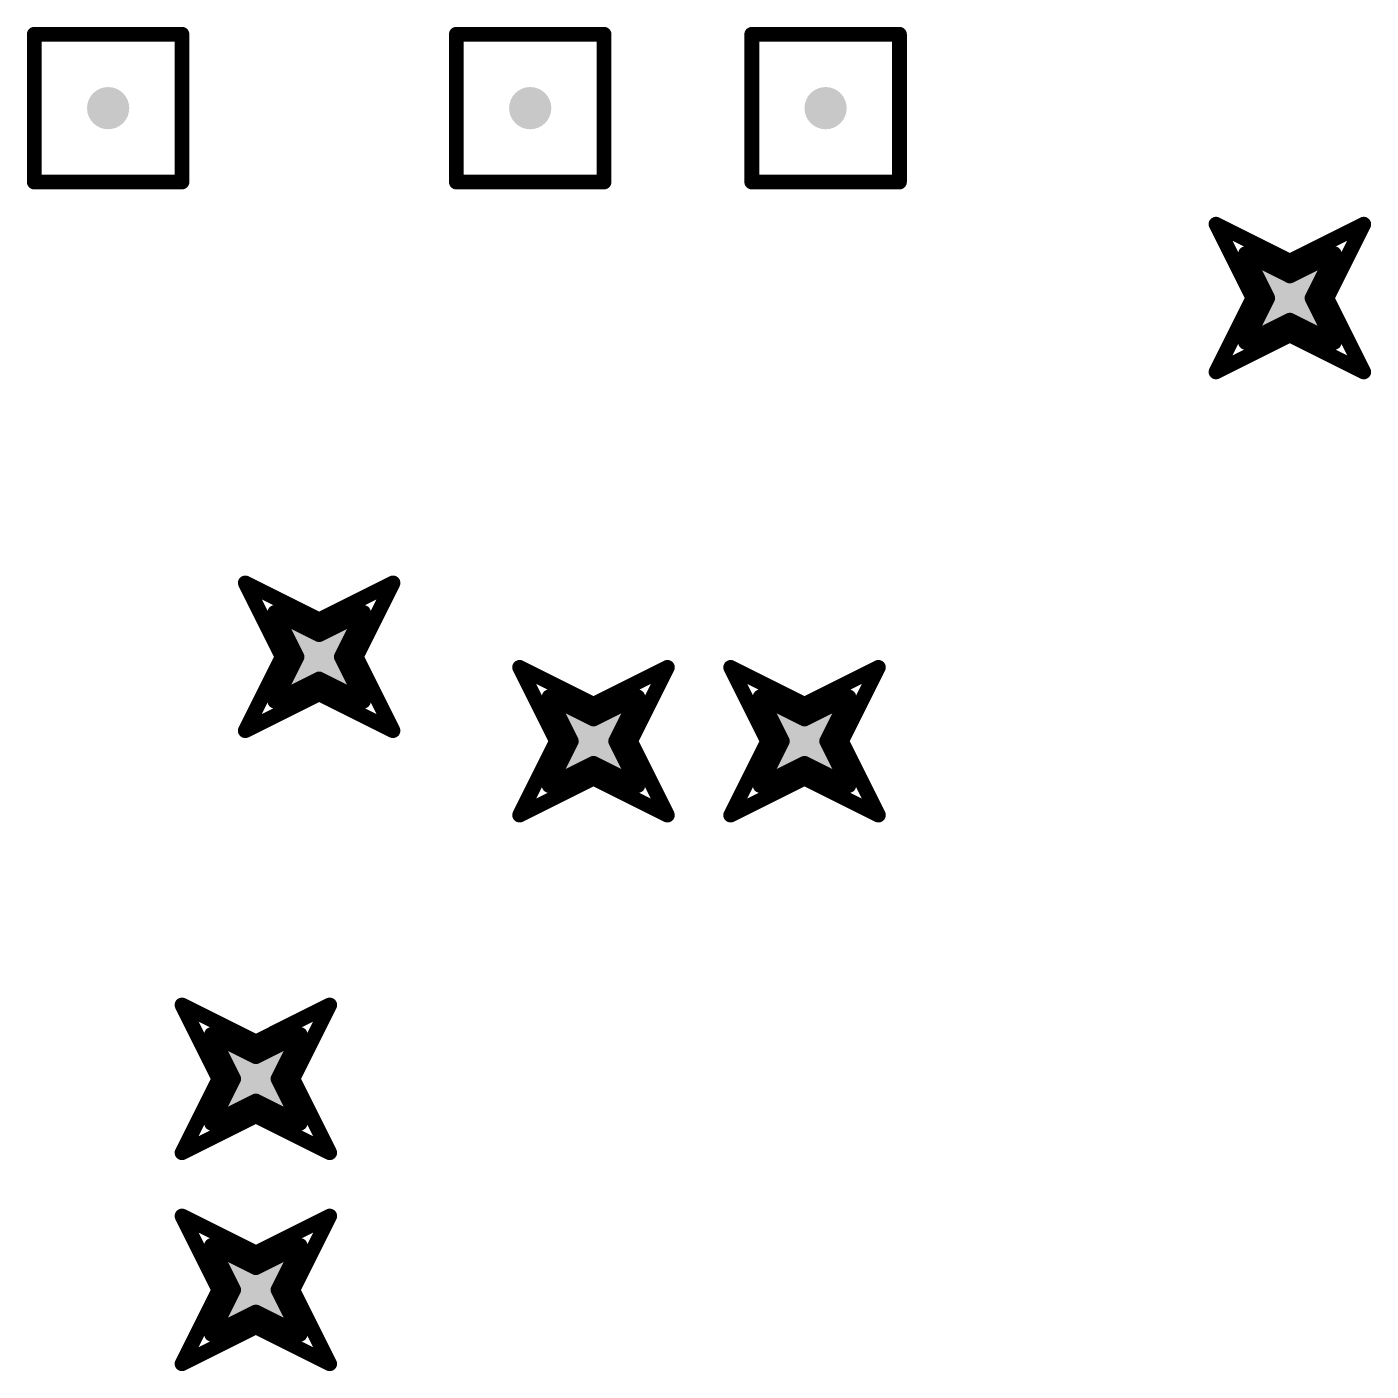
# Model space of a CAD drawing. Header units: inches. Extents: x 0 to 17, y 0 to 4.
# Drawn here: x 1.5951 to 1.8459, y 0.7329 to 0.9837 of the extents above; entities that cross this region are included whole.
import ezdxf

# ---------------------------------------------------------------- set-up
doc = ezdxf.new("R2010")
doc.units = ezdxf.units.IN
doc.header["$MEASUREMENT"] = 0
doc.layers.add('Drill Drawing', color=1, linetype='Continuous')
doc.layers.add('Via Holes', color=16, linetype='Continuous')

msp = doc.modelspace()

# ---------------------------------------------------------------- hatches: boundary and pattern name
at = {"layer": 'Via Holes'}
h = msp.add_hatch(color=7, dxfattribs=at)
edge = h.paths.add_edge_path()
edge.add_arc((1.61024, 0.9685), 0.00394, 0, 360)
h = msp.add_hatch(color=7, dxfattribs=at)
edge = h.paths.add_edge_path()
edge.add_arc((1.68898, 0.9685), 0.00394, 0, 360)
h = msp.add_hatch(color=7, dxfattribs=at)
edge = h.paths.add_edge_path()
edge.add_arc((1.74409, 0.9685), 0.00394, 0, 360)
h = msp.add_hatch(color=7, dxfattribs=at)
edge = h.paths.add_edge_path()
edge.add_arc((1.83071, 0.93307), 0.00787, 0, 360)
h = msp.add_hatch(color=7, dxfattribs=at)
edge = h.paths.add_edge_path()
edge.add_arc((1.64961, 0.86614), 0.00787, 0, 360)
h = msp.add_hatch(color=7, dxfattribs=at)
edge = h.paths.add_edge_path()
edge.add_arc((1.70079, 0.85039), 0.00787, 0, 360)
h = msp.add_hatch(color=7, dxfattribs=at)
edge = h.paths.add_edge_path()
edge.add_arc((1.74016, 0.85039), 0.00787, 0, 360)
h = msp.add_hatch(color=7, dxfattribs=at)
edge = h.paths.add_edge_path()
edge.add_arc((1.6378, 0.7874), 0.00787, 0, 360)
h = msp.add_hatch(color=7, dxfattribs=at)
edge = h.paths.add_edge_path()
edge.add_arc((1.6378, 0.74803), 0.00787, 0, 360)

# ---------------------------------------------------------------- linework, layer by layer
at = {"layer": 'Drill Drawing'}
for points in [[(1.59646, 0.98228, 0.00276, 0.00276, 0), (1.62402, 0.98228, 0.00276, 0.00276, 0)], [(1.59646, 0.95472, 0.00276, 0.00276, 0), (1.59646, 0.98228, 0.00276, 0.00276, 0)], [(1.62402, 0.95472, 0.00276, 0.00276, 0), (1.62402, 0.98228, 0.00276, 0.00276, 0)], [(1.6752, 0.98228, 0.00276, 0.00276, 0), (1.70276, 0.98228, 0.00276, 0.00276, 0)], [(1.6752, 0.95472, 0.00276, 0.00276, 0), (1.6752, 0.98228, 0.00276, 0.00276, 0)], [(1.70276, 0.95472, 0.00276, 0.00276, 0), (1.70276, 0.98228, 0.00276, 0.00276, 0)], [(1.73032, 0.98228, 0.00276, 0.00276, 0), (1.75787, 0.98228, 0.00276, 0.00276, 0)], [(1.73032, 0.95472, 0.00276, 0.00276, 0), (1.73032, 0.98228, 0.00276, 0.00276, 0)], [(1.75787, 0.95472, 0.00276, 0.00276, 0), (1.75787, 0.98228, 0.00276, 0.00276, 0)], [(1.59646, 0.95472, 0.00276, 0.00276, 0), (1.62402, 0.95472, 0.00276, 0.00276, 0)], [(1.6752, 0.95472, 0.00276, 0.00276, 0), (1.70276, 0.95472, 0.00276, 0.00276, 0)], [(1.73032, 0.95472, 0.00276, 0.00276, 0), (1.75787, 0.95472, 0.00276, 0.00276, 0)], [(1.81693, 0.94685, 0.00276, 0.00276, 0), (1.83071, 0.93996, 0.00276, 0.00276, 0)], [(1.81693, 0.94685, 0.00276, 0.00276, 0), (1.82382, 0.93307, 0.00276, 0.00276, 0)], [(1.83071, 0.93996, 0.00276, 0.00276, 0), (1.84449, 0.94685, 0.00276, 0.00276, 0)], [(1.8376, 0.93307, 0.00276, 0.00276, 0), (1.84449, 0.94685, 0.00276, 0.00276, 0)], [(1.82244, 0.94134, 0.00276, 0.00276, 0), (1.83071, 0.9372, 0.00276, 0.00276, 0)], [(1.82244, 0.94134, 0.00276, 0.00276, 0), (1.82657, 0.93307, 0.00276, 0.00276, 0)], [(1.83071, 0.9372, 0.00276, 0.00276, 0), (1.83898, 0.94134, 0.00276, 0.00276, 0)], [(1.83484, 0.93307, 0.00276, 0.00276, 0), (1.83898, 0.94134, 0.00276, 0.00276, 0)], [(1.81693, 0.91929, 0.00276, 0.00276, 0), (1.82382, 0.93307, 0.00276, 0.00276, 0)], [(1.82244, 0.9248, 0.00276, 0.00276, 0), (1.82657, 0.93307, 0.00276, 0.00276, 0)], [(1.83484, 0.93307, 0.00276, 0.00276, 0), (1.83898, 0.9248, 0.00276, 0.00276, 0)], [(1.8376, 0.93307, 0.00276, 0.00276, 0), (1.84449, 0.91929, 0.00276, 0.00276, 0)], [(1.82244, 0.9248, 0.00276, 0.00276, 0), (1.83071, 0.92894, 0.00276, 0.00276, 0)], [(1.83071, 0.92894, 0.00276, 0.00276, 0), (1.83898, 0.9248, 0.00276, 0.00276, 0)], [(1.81693, 0.91929, 0.00276, 0.00276, 0), (1.83071, 0.92618, 0.00276, 0.00276, 0)], [(1.83071, 0.92618, 0.00276, 0.00276, 0), (1.84449, 0.91929, 0.00276, 0.00276, 0)], [(1.63583, 0.87992, 0.00276, 0.00276, 0), (1.64961, 0.87303, 0.00276, 0.00276, 0)], [(1.63583, 0.87992, 0.00276, 0.00276, 0), (1.64272, 0.86614, 0.00276, 0.00276, 0)], [(1.64961, 0.87303, 0.00276, 0.00276, 0), (1.66339, 0.87992, 0.00276, 0.00276, 0)], [(1.6565, 0.86614, 0.00276, 0.00276, 0), (1.66339, 0.87992, 0.00276, 0.00276, 0)], [(1.64134, 0.87441, 0.00276, 0.00276, 0), (1.64961, 0.87028, 0.00276, 0.00276, 0)], [(1.64134, 0.87441, 0.00276, 0.00276, 0), (1.64547, 0.86614, 0.00276, 0.00276, 0)], [(1.64961, 0.87028, 0.00276, 0.00276, 0), (1.65787, 0.87441, 0.00276, 0.00276, 0)], [(1.65374, 0.86614, 0.00276, 0.00276, 0), (1.65787, 0.87441, 0.00276, 0.00276, 0)], [(1.63583, 0.85236, 0.00276, 0.00276, 0), (1.64272, 0.86614, 0.00276, 0.00276, 0)], [(1.64134, 0.85787, 0.00276, 0.00276, 0), (1.64547, 0.86614, 0.00276, 0.00276, 0)], [(1.65374, 0.86614, 0.00276, 0.00276, 0), (1.65787, 0.85787, 0.00276, 0.00276, 0)], [(1.6565, 0.86614, 0.00276, 0.00276, 0), (1.66339, 0.85236, 0.00276, 0.00276, 0)], [(1.68701, 0.86417, 0.00276, 0.00276, 0), (1.70079, 0.85728, 0.00276, 0.00276, 0)], [(1.68701, 0.86417, 0.00276, 0.00276, 0), (1.6939, 0.85039, 0.00276, 0.00276, 0)], [(1.70079, 0.85728, 0.00276, 0.00276, 0), (1.71457, 0.86417, 0.00276, 0.00276, 0)], [(1.70768, 0.85039, 0.00276, 0.00276, 0), (1.71457, 0.86417, 0.00276, 0.00276, 0)], [(1.72638, 0.86417, 0.00276, 0.00276, 0), (1.74016, 0.85728, 0.00276, 0.00276, 0)], [(1.72638, 0.86417, 0.00276, 0.00276, 0), (1.73327, 0.85039, 0.00276, 0.00276, 0)], [(1.74016, 0.85728, 0.00276, 0.00276, 0), (1.75394, 0.86417, 0.00276, 0.00276, 0)], [(1.74705, 0.85039, 0.00276, 0.00276, 0), (1.75394, 0.86417, 0.00276, 0.00276, 0)], [(1.64134, 0.85787, 0.00276, 0.00276, 0), (1.64961, 0.86201, 0.00276, 0.00276, 0)], [(1.64961, 0.86201, 0.00276, 0.00276, 0), (1.65787, 0.85787, 0.00276, 0.00276, 0)], [(1.63583, 0.85236, 0.00276, 0.00276, 0), (1.64961, 0.85925, 0.00276, 0.00276, 0)], [(1.64961, 0.85925, 0.00276, 0.00276, 0), (1.66339, 0.85236, 0.00276, 0.00276, 0)], [(1.69252, 0.85866, 0.00276, 0.00276, 0), (1.70079, 0.85453, 0.00276, 0.00276, 0)], [(1.69252, 0.85866, 0.00276, 0.00276, 0), (1.69665, 0.85039, 0.00276, 0.00276, 0)], [(1.70079, 0.85453, 0.00276, 0.00276, 0), (1.70906, 0.85866, 0.00276, 0.00276, 0)], [(1.70492, 0.85039, 0.00276, 0.00276, 0), (1.70906, 0.85866, 0.00276, 0.00276, 0)], [(1.73189, 0.85866, 0.00276, 0.00276, 0), (1.74016, 0.85453, 0.00276, 0.00276, 0)], [(1.73189, 0.85866, 0.00276, 0.00276, 0), (1.73602, 0.85039, 0.00276, 0.00276, 0)], [(1.74016, 0.85453, 0.00276, 0.00276, 0), (1.74843, 0.85866, 0.00276, 0.00276, 0)], [(1.74429, 0.85039, 0.00276, 0.00276, 0), (1.74843, 0.85866, 0.00276, 0.00276, 0)], [(1.68701, 0.83661, 0.00276, 0.00276, 0), (1.6939, 0.85039, 0.00276, 0.00276, 0)], [(1.69252, 0.84213, 0.00276, 0.00276, 0), (1.69665, 0.85039, 0.00276, 0.00276, 0)], [(1.70492, 0.85039, 0.00276, 0.00276, 0), (1.70906, 0.84213, 0.00276, 0.00276, 0)], [(1.70768, 0.85039, 0.00276, 0.00276, 0), (1.71457, 0.83661, 0.00276, 0.00276, 0)], [(1.72638, 0.83661, 0.00276, 0.00276, 0), (1.73327, 0.85039, 0.00276, 0.00276, 0)], [(1.73189, 0.84213, 0.00276, 0.00276, 0), (1.73602, 0.85039, 0.00276, 0.00276, 0)], [(1.74429, 0.85039, 0.00276, 0.00276, 0), (1.74843, 0.84213, 0.00276, 0.00276, 0)], [(1.74705, 0.85039, 0.00276, 0.00276, 0), (1.75394, 0.83661, 0.00276, 0.00276, 0)], [(1.69252, 0.84213, 0.00276, 0.00276, 0), (1.70079, 0.84626, 0.00276, 0.00276, 0)], [(1.70079, 0.84626, 0.00276, 0.00276, 0), (1.70906, 0.84213, 0.00276, 0.00276, 0)], [(1.73189, 0.84213, 0.00276, 0.00276, 0), (1.74016, 0.84626, 0.00276, 0.00276, 0)], [(1.74016, 0.84626, 0.00276, 0.00276, 0), (1.74843, 0.84213, 0.00276, 0.00276, 0)], [(1.68701, 0.83661, 0.00276, 0.00276, 0), (1.70079, 0.8435, 0.00276, 0.00276, 0)], [(1.70079, 0.8435, 0.00276, 0.00276, 0), (1.71457, 0.83661, 0.00276, 0.00276, 0)], [(1.72638, 0.83661, 0.00276, 0.00276, 0), (1.74016, 0.8435, 0.00276, 0.00276, 0)], [(1.74016, 0.8435, 0.00276, 0.00276, 0), (1.75394, 0.83661, 0.00276, 0.00276, 0)], [(1.62402, 0.80118, 0.00276, 0.00276, 0), (1.6378, 0.79429, 0.00276, 0.00276, 0)], [(1.62402, 0.80118, 0.00276, 0.00276, 0), (1.63091, 0.7874, 0.00276, 0.00276, 0)], [(1.6378, 0.79429, 0.00276, 0.00276, 0), (1.65157, 0.80118, 0.00276, 0.00276, 0)], [(1.64468, 0.7874, 0.00276, 0.00276, 0), (1.65157, 0.80118, 0.00276, 0.00276, 0)], [(1.62953, 0.79567, 0.00276, 0.00276, 0), (1.6378, 0.79154, 0.00276, 0.00276, 0)], [(1.62953, 0.79567, 0.00276, 0.00276, 0), (1.63366, 0.7874, 0.00276, 0.00276, 0)], [(1.6378, 0.79154, 0.00276, 0.00276, 0), (1.64606, 0.79567, 0.00276, 0.00276, 0)], [(1.64193, 0.7874, 0.00276, 0.00276, 0), (1.64606, 0.79567, 0.00276, 0.00276, 0)], [(1.62402, 0.77362, 0.00276, 0.00276, 0), (1.63091, 0.7874, 0.00276, 0.00276, 0)], [(1.62953, 0.77913, 0.00276, 0.00276, 0), (1.63366, 0.7874, 0.00276, 0.00276, 0)], [(1.64193, 0.7874, 0.00276, 0.00276, 0), (1.64606, 0.77913, 0.00276, 0.00276, 0)], [(1.64468, 0.7874, 0.00276, 0.00276, 0), (1.65157, 0.77362, 0.00276, 0.00276, 0)], [(1.62953, 0.77913, 0.00276, 0.00276, 0), (1.6378, 0.78327, 0.00276, 0.00276, 0)], [(1.6378, 0.78327, 0.00276, 0.00276, 0), (1.64606, 0.77913, 0.00276, 0.00276, 0)], [(1.62402, 0.77362, 0.00276, 0.00276, 0), (1.6378, 0.78051, 0.00276, 0.00276, 0)], [(1.6378, 0.78051, 0.00276, 0.00276, 0), (1.65157, 0.77362, 0.00276, 0.00276, 0)], [(1.62402, 0.76181, 0.00276, 0.00276, 0), (1.6378, 0.75492, 0.00276, 0.00276, 0)], [(1.62402, 0.76181, 0.00276, 0.00276, 0), (1.63091, 0.74803, 0.00276, 0.00276, 0)], [(1.6378, 0.75492, 0.00276, 0.00276, 0), (1.65157, 0.76181, 0.00276, 0.00276, 0)], [(1.64468, 0.74803, 0.00276, 0.00276, 0), (1.65157, 0.76181, 0.00276, 0.00276, 0)], [(1.62953, 0.7563, 0.00276, 0.00276, 0), (1.6378, 0.75217, 0.00276, 0.00276, 0)], [(1.62953, 0.7563, 0.00276, 0.00276, 0), (1.63366, 0.74803, 0.00276, 0.00276, 0)], [(1.6378, 0.75217, 0.00276, 0.00276, 0), (1.64606, 0.7563, 0.00276, 0.00276, 0)], [(1.64193, 0.74803, 0.00276, 0.00276, 0), (1.64606, 0.7563, 0.00276, 0.00276, 0)], [(1.62402, 0.73425, 0.00276, 0.00276, 0), (1.63091, 0.74803, 0.00276, 0.00276, 0)], [(1.62953, 0.73976, 0.00276, 0.00276, 0), (1.63366, 0.74803, 0.00276, 0.00276, 0)], [(1.64193, 0.74803, 0.00276, 0.00276, 0), (1.64606, 0.73976, 0.00276, 0.00276, 0)], [(1.64468, 0.74803, 0.00276, 0.00276, 0), (1.65157, 0.73425, 0.00276, 0.00276, 0)], [(1.62953, 0.73976, 0.00276, 0.00276, 0), (1.6378, 0.7439, 0.00276, 0.00276, 0)], [(1.6378, 0.7439, 0.00276, 0.00276, 0), (1.64606, 0.73976, 0.00276, 0.00276, 0)], [(1.62402, 0.73425, 0.00276, 0.00276, 0), (1.6378, 0.74114, 0.00276, 0.00276, 0)], [(1.6378, 0.74114, 0.00276, 0.00276, 0), (1.65157, 0.73425, 0.00276, 0.00276, 0)]]:
    msp.add_lwpolyline(points, format="xyseb", dxfattribs=at)
for points in [[(1.59577, 0.98228, 0.00138, 0.00138, 1), (1.59715, 0.98228, 0.00138, 0.00138, 1)], [(1.59577, 0.98228, 0.00138, 0.00138, 1), (1.59715, 0.98228, 0.00138, 0.00138, 1)], [(1.62333, 0.98228, 0.00138, 0.00138, 1), (1.6247, 0.98228, 0.00138, 0.00138, 1)], [(1.62333, 0.98228, 0.00138, 0.00138, 1), (1.6247, 0.98228, 0.00138, 0.00138, 1)], [(1.67451, 0.98228, 0.00138, 0.00138, 1), (1.67589, 0.98228, 0.00138, 0.00138, 1)], [(1.67451, 0.98228, 0.00138, 0.00138, 1), (1.67589, 0.98228, 0.00138, 0.00138, 1)], [(1.70207, 0.98228, 0.00138, 0.00138, 1), (1.70344, 0.98228, 0.00138, 0.00138, 1)], [(1.70207, 0.98228, 0.00138, 0.00138, 1), (1.70344, 0.98228, 0.00138, 0.00138, 1)], [(1.72963, 0.98228, 0.00138, 0.00138, 1), (1.731, 0.98228, 0.00138, 0.00138, 1)], [(1.72963, 0.98228, 0.00138, 0.00138, 1), (1.731, 0.98228, 0.00138, 0.00138, 1)], [(1.75718, 0.98228, 0.00138, 0.00138, 1), (1.75856, 0.98228, 0.00138, 0.00138, 1)], [(1.75718, 0.98228, 0.00138, 0.00138, 1), (1.75856, 0.98228, 0.00138, 0.00138, 1)], [(1.59577, 0.95472, 0.00138, 0.00138, 1), (1.59715, 0.95472, 0.00138, 0.00138, 1)], [(1.59577, 0.95472, 0.00138, 0.00138, 1), (1.59715, 0.95472, 0.00138, 0.00138, 1)], [(1.62333, 0.95472, 0.00138, 0.00138, 1), (1.6247, 0.95472, 0.00138, 0.00138, 1)], [(1.62333, 0.95472, 0.00138, 0.00138, 1), (1.6247, 0.95472, 0.00138, 0.00138, 1)], [(1.67451, 0.95472, 0.00138, 0.00138, 1), (1.67589, 0.95472, 0.00138, 0.00138, 1)], [(1.67451, 0.95472, 0.00138, 0.00138, 1), (1.67589, 0.95472, 0.00138, 0.00138, 1)], [(1.70207, 0.95472, 0.00138, 0.00138, 1), (1.70344, 0.95472, 0.00138, 0.00138, 1)], [(1.70207, 0.95472, 0.00138, 0.00138, 1), (1.70344, 0.95472, 0.00138, 0.00138, 1)], [(1.72963, 0.95472, 0.00138, 0.00138, 1), (1.731, 0.95472, 0.00138, 0.00138, 1)], [(1.72963, 0.95472, 0.00138, 0.00138, 1), (1.731, 0.95472, 0.00138, 0.00138, 1)], [(1.75718, 0.95472, 0.00138, 0.00138, 1), (1.75856, 0.95472, 0.00138, 0.00138, 1)], [(1.75718, 0.95472, 0.00138, 0.00138, 1), (1.75856, 0.95472, 0.00138, 0.00138, 1)], [(1.81624, 0.94685, 0.00138, 0.00138, 1), (1.81762, 0.94685, 0.00138, 0.00138, 1)], [(1.81624, 0.94685, 0.00138, 0.00138, 1), (1.81762, 0.94685, 0.00138, 0.00138, 1)], [(1.8438, 0.94685, 0.00138, 0.00138, 1), (1.84518, 0.94685, 0.00138, 0.00138, 1)], [(1.8438, 0.94685, 0.00138, 0.00138, 1), (1.84518, 0.94685, 0.00138, 0.00138, 1)], [(1.82175, 0.94134, 0.00138, 0.00138, 1), (1.82313, 0.94134, 0.00138, 0.00138, 1)], [(1.82175, 0.94134, 0.00138, 0.00138, 1), (1.82313, 0.94134, 0.00138, 0.00138, 1)], [(1.83002, 0.93996, 0.00138, 0.00138, 1), (1.8314, 0.93996, 0.00138, 0.00138, 1)], [(1.83002, 0.93996, 0.00138, 0.00138, 1), (1.8314, 0.93996, 0.00138, 0.00138, 1)], [(1.83829, 0.94134, 0.00138, 0.00138, 1), (1.83967, 0.94134, 0.00138, 0.00138, 1)], [(1.83829, 0.94134, 0.00138, 0.00138, 1), (1.83967, 0.94134, 0.00138, 0.00138, 1)], [(1.83002, 0.9372, 0.00138, 0.00138, 1), (1.8314, 0.9372, 0.00138, 0.00138, 1)], [(1.83002, 0.9372, 0.00138, 0.00138, 1), (1.8314, 0.9372, 0.00138, 0.00138, 1)], [(1.82313, 0.93307, 0.00138, 0.00138, 1), (1.82451, 0.93307, 0.00138, 0.00138, 1)], [(1.82313, 0.93307, 0.00138, 0.00138, 1), (1.82451, 0.93307, 0.00138, 0.00138, 1)], [(1.82589, 0.93307, 0.00138, 0.00138, 1), (1.82726, 0.93307, 0.00138, 0.00138, 1)], [(1.82589, 0.93307, 0.00138, 0.00138, 1), (1.82726, 0.93307, 0.00138, 0.00138, 1)], [(1.83415, 0.93307, 0.00138, 0.00138, 1), (1.83553, 0.93307, 0.00138, 0.00138, 1)], [(1.83415, 0.93307, 0.00138, 0.00138, 1), (1.83553, 0.93307, 0.00138, 0.00138, 1)], [(1.83691, 0.93307, 0.00138, 0.00138, 1), (1.83829, 0.93307, 0.00138, 0.00138, 1)], [(1.83691, 0.93307, 0.00138, 0.00138, 1), (1.83829, 0.93307, 0.00138, 0.00138, 1)], [(1.83002, 0.92894, 0.00138, 0.00138, 1), (1.8314, 0.92894, 0.00138, 0.00138, 1)], [(1.83002, 0.92894, 0.00138, 0.00138, 1), (1.8314, 0.92894, 0.00138, 0.00138, 1)], [(1.82175, 0.9248, 0.00138, 0.00138, 1), (1.82313, 0.9248, 0.00138, 0.00138, 1)], [(1.82175, 0.9248, 0.00138, 0.00138, 1), (1.82313, 0.9248, 0.00138, 0.00138, 1)], [(1.83002, 0.92618, 0.00138, 0.00138, 1), (1.8314, 0.92618, 0.00138, 0.00138, 1)], [(1.83002, 0.92618, 0.00138, 0.00138, 1), (1.8314, 0.92618, 0.00138, 0.00138, 1)], [(1.83829, 0.9248, 0.00138, 0.00138, 1), (1.83967, 0.9248, 0.00138, 0.00138, 1)], [(1.83829, 0.9248, 0.00138, 0.00138, 1), (1.83967, 0.9248, 0.00138, 0.00138, 1)], [(1.81624, 0.91929, 0.00138, 0.00138, 1), (1.81762, 0.91929, 0.00138, 0.00138, 1)], [(1.81624, 0.91929, 0.00138, 0.00138, 1), (1.81762, 0.91929, 0.00138, 0.00138, 1)], [(1.8438, 0.91929, 0.00138, 0.00138, 1), (1.84518, 0.91929, 0.00138, 0.00138, 1)], [(1.8438, 0.91929, 0.00138, 0.00138, 1), (1.84518, 0.91929, 0.00138, 0.00138, 1)], [(1.63514, 0.87992, 0.00138, 0.00138, 1), (1.63652, 0.87992, 0.00138, 0.00138, 1)], [(1.63514, 0.87992, 0.00138, 0.00138, 1), (1.63652, 0.87992, 0.00138, 0.00138, 1)], [(1.6627, 0.87992, 0.00138, 0.00138, 1), (1.66407, 0.87992, 0.00138, 0.00138, 1)], [(1.6627, 0.87992, 0.00138, 0.00138, 1), (1.66407, 0.87992, 0.00138, 0.00138, 1)], [(1.64065, 0.87441, 0.00138, 0.00138, 1), (1.64203, 0.87441, 0.00138, 0.00138, 1)], [(1.64065, 0.87441, 0.00138, 0.00138, 1), (1.64203, 0.87441, 0.00138, 0.00138, 1)], [(1.65718, 0.87441, 0.00138, 0.00138, 1), (1.65856, 0.87441, 0.00138, 0.00138, 1)], [(1.65718, 0.87441, 0.00138, 0.00138, 1), (1.65856, 0.87441, 0.00138, 0.00138, 1)], [(1.64892, 0.87303, 0.00138, 0.00138, 1), (1.6503, 0.87303, 0.00138, 0.00138, 1)], [(1.64892, 0.87303, 0.00138, 0.00138, 1), (1.6503, 0.87303, 0.00138, 0.00138, 1)], [(1.64892, 0.87028, 0.00138, 0.00138, 1), (1.6503, 0.87028, 0.00138, 0.00138, 1)], [(1.64892, 0.87028, 0.00138, 0.00138, 1), (1.6503, 0.87028, 0.00138, 0.00138, 1)], [(1.64203, 0.86614, 0.00138, 0.00138, 1), (1.64341, 0.86614, 0.00138, 0.00138, 1)], [(1.64203, 0.86614, 0.00138, 0.00138, 1), (1.64341, 0.86614, 0.00138, 0.00138, 1)], [(1.64478, 0.86614, 0.00138, 0.00138, 1), (1.64616, 0.86614, 0.00138, 0.00138, 1)], [(1.64478, 0.86614, 0.00138, 0.00138, 1), (1.64616, 0.86614, 0.00138, 0.00138, 1)], [(1.65305, 0.86614, 0.00138, 0.00138, 1), (1.65443, 0.86614, 0.00138, 0.00138, 1)], [(1.65305, 0.86614, 0.00138, 0.00138, 1), (1.65443, 0.86614, 0.00138, 0.00138, 1)], [(1.65581, 0.86614, 0.00138, 0.00138, 1), (1.65718, 0.86614, 0.00138, 0.00138, 1)], [(1.65581, 0.86614, 0.00138, 0.00138, 1), (1.65718, 0.86614, 0.00138, 0.00138, 1)], [(1.68632, 0.86417, 0.00138, 0.00138, 1), (1.6877, 0.86417, 0.00138, 0.00138, 1)], [(1.68632, 0.86417, 0.00138, 0.00138, 1), (1.6877, 0.86417, 0.00138, 0.00138, 1)], [(1.71388, 0.86417, 0.00138, 0.00138, 1), (1.71526, 0.86417, 0.00138, 0.00138, 1)], [(1.71388, 0.86417, 0.00138, 0.00138, 1), (1.71526, 0.86417, 0.00138, 0.00138, 1)], [(1.72569, 0.86417, 0.00138, 0.00138, 1), (1.72707, 0.86417, 0.00138, 0.00138, 1)], [(1.72569, 0.86417, 0.00138, 0.00138, 1), (1.72707, 0.86417, 0.00138, 0.00138, 1)], [(1.75325, 0.86417, 0.00138, 0.00138, 1), (1.75463, 0.86417, 0.00138, 0.00138, 1)], [(1.75325, 0.86417, 0.00138, 0.00138, 1), (1.75463, 0.86417, 0.00138, 0.00138, 1)], [(1.64892, 0.86201, 0.00138, 0.00138, 1), (1.6503, 0.86201, 0.00138, 0.00138, 1)], [(1.64892, 0.86201, 0.00138, 0.00138, 1), (1.6503, 0.86201, 0.00138, 0.00138, 1)], [(1.64892, 0.85925, 0.00138, 0.00138, 1), (1.6503, 0.85925, 0.00138, 0.00138, 1)], [(1.64892, 0.85925, 0.00138, 0.00138, 1), (1.6503, 0.85925, 0.00138, 0.00138, 1)], [(1.64065, 0.85787, 0.00138, 0.00138, 1), (1.64203, 0.85787, 0.00138, 0.00138, 1)], [(1.64065, 0.85787, 0.00138, 0.00138, 1), (1.64203, 0.85787, 0.00138, 0.00138, 1)], [(1.65718, 0.85787, 0.00138, 0.00138, 1), (1.65856, 0.85787, 0.00138, 0.00138, 1)], [(1.65718, 0.85787, 0.00138, 0.00138, 1), (1.65856, 0.85787, 0.00138, 0.00138, 1)], [(1.69183, 0.85866, 0.00138, 0.00138, 1), (1.69321, 0.85866, 0.00138, 0.00138, 1)], [(1.69183, 0.85866, 0.00138, 0.00138, 1), (1.69321, 0.85866, 0.00138, 0.00138, 1)], [(1.7001, 0.85728, 0.00138, 0.00138, 1), (1.70148, 0.85728, 0.00138, 0.00138, 1)], [(1.7001, 0.85728, 0.00138, 0.00138, 1), (1.70148, 0.85728, 0.00138, 0.00138, 1)], [(1.70837, 0.85866, 0.00138, 0.00138, 1), (1.70974, 0.85866, 0.00138, 0.00138, 1)], [(1.70837, 0.85866, 0.00138, 0.00138, 1), (1.70974, 0.85866, 0.00138, 0.00138, 1)], [(1.7312, 0.85866, 0.00138, 0.00138, 1), (1.73258, 0.85866, 0.00138, 0.00138, 1)], [(1.7312, 0.85866, 0.00138, 0.00138, 1), (1.73258, 0.85866, 0.00138, 0.00138, 1)], [(1.73947, 0.85728, 0.00138, 0.00138, 1), (1.74085, 0.85728, 0.00138, 0.00138, 1)], [(1.73947, 0.85728, 0.00138, 0.00138, 1), (1.74085, 0.85728, 0.00138, 0.00138, 1)], [(1.74774, 0.85866, 0.00138, 0.00138, 1), (1.74911, 0.85866, 0.00138, 0.00138, 1)], [(1.74774, 0.85866, 0.00138, 0.00138, 1), (1.74911, 0.85866, 0.00138, 0.00138, 1)], [(1.7001, 0.85453, 0.00138, 0.00138, 1), (1.70148, 0.85453, 0.00138, 0.00138, 1)], [(1.7001, 0.85453, 0.00138, 0.00138, 1), (1.70148, 0.85453, 0.00138, 0.00138, 1)], [(1.73947, 0.85453, 0.00138, 0.00138, 1), (1.74085, 0.85453, 0.00138, 0.00138, 1)], [(1.73947, 0.85453, 0.00138, 0.00138, 1), (1.74085, 0.85453, 0.00138, 0.00138, 1)], [(1.63514, 0.85236, 0.00138, 0.00138, 1), (1.63652, 0.85236, 0.00138, 0.00138, 1)], [(1.63514, 0.85236, 0.00138, 0.00138, 1), (1.63652, 0.85236, 0.00138, 0.00138, 1)], [(1.6627, 0.85236, 0.00138, 0.00138, 1), (1.66407, 0.85236, 0.00138, 0.00138, 1)], [(1.6627, 0.85236, 0.00138, 0.00138, 1), (1.66407, 0.85236, 0.00138, 0.00138, 1)], [(1.69321, 0.85039, 0.00138, 0.00138, 1), (1.69459, 0.85039, 0.00138, 0.00138, 1)], [(1.69321, 0.85039, 0.00138, 0.00138, 1), (1.69459, 0.85039, 0.00138, 0.00138, 1)], [(1.69596, 0.85039, 0.00138, 0.00138, 1), (1.69734, 0.85039, 0.00138, 0.00138, 1)], [(1.69596, 0.85039, 0.00138, 0.00138, 1), (1.69734, 0.85039, 0.00138, 0.00138, 1)], [(1.70423, 0.85039, 0.00138, 0.00138, 1), (1.70561, 0.85039, 0.00138, 0.00138, 1)], [(1.70423, 0.85039, 0.00138, 0.00138, 1), (1.70561, 0.85039, 0.00138, 0.00138, 1)], [(1.70699, 0.85039, 0.00138, 0.00138, 1), (1.70837, 0.85039, 0.00138, 0.00138, 1)], [(1.70699, 0.85039, 0.00138, 0.00138, 1), (1.70837, 0.85039, 0.00138, 0.00138, 1)], [(1.73258, 0.85039, 0.00138, 0.00138, 1), (1.73396, 0.85039, 0.00138, 0.00138, 1)], [(1.73258, 0.85039, 0.00138, 0.00138, 1), (1.73396, 0.85039, 0.00138, 0.00138, 1)], [(1.73533, 0.85039, 0.00138, 0.00138, 1), (1.73671, 0.85039, 0.00138, 0.00138, 1)], [(1.73533, 0.85039, 0.00138, 0.00138, 1), (1.73671, 0.85039, 0.00138, 0.00138, 1)], [(1.7436, 0.85039, 0.00138, 0.00138, 1), (1.74498, 0.85039, 0.00138, 0.00138, 1)], [(1.7436, 0.85039, 0.00138, 0.00138, 1), (1.74498, 0.85039, 0.00138, 0.00138, 1)], [(1.74636, 0.85039, 0.00138, 0.00138, 1), (1.74774, 0.85039, 0.00138, 0.00138, 1)], [(1.74636, 0.85039, 0.00138, 0.00138, 1), (1.74774, 0.85039, 0.00138, 0.00138, 1)], [(1.7001, 0.84626, 0.00138, 0.00138, 1), (1.70148, 0.84626, 0.00138, 0.00138, 1)], [(1.7001, 0.84626, 0.00138, 0.00138, 1), (1.70148, 0.84626, 0.00138, 0.00138, 1)], [(1.73947, 0.84626, 0.00138, 0.00138, 1), (1.74085, 0.84626, 0.00138, 0.00138, 1)], [(1.73947, 0.84626, 0.00138, 0.00138, 1), (1.74085, 0.84626, 0.00138, 0.00138, 1)], [(1.69183, 0.84213, 0.00138, 0.00138, 1), (1.69321, 0.84213, 0.00138, 0.00138, 1)], [(1.69183, 0.84213, 0.00138, 0.00138, 1), (1.69321, 0.84213, 0.00138, 0.00138, 1)], [(1.7001, 0.8435, 0.00138, 0.00138, 1), (1.70148, 0.8435, 0.00138, 0.00138, 1)], [(1.7001, 0.8435, 0.00138, 0.00138, 1), (1.70148, 0.8435, 0.00138, 0.00138, 1)], [(1.70837, 0.84213, 0.00138, 0.00138, 1), (1.70974, 0.84213, 0.00138, 0.00138, 1)], [(1.70837, 0.84213, 0.00138, 0.00138, 1), (1.70974, 0.84213, 0.00138, 0.00138, 1)], [(1.7312, 0.84213, 0.00138, 0.00138, 1), (1.73258, 0.84213, 0.00138, 0.00138, 1)], [(1.7312, 0.84213, 0.00138, 0.00138, 1), (1.73258, 0.84213, 0.00138, 0.00138, 1)], [(1.73947, 0.8435, 0.00138, 0.00138, 1), (1.74085, 0.8435, 0.00138, 0.00138, 1)], [(1.73947, 0.8435, 0.00138, 0.00138, 1), (1.74085, 0.8435, 0.00138, 0.00138, 1)], [(1.74774, 0.84213, 0.00138, 0.00138, 1), (1.74911, 0.84213, 0.00138, 0.00138, 1)], [(1.74774, 0.84213, 0.00138, 0.00138, 1), (1.74911, 0.84213, 0.00138, 0.00138, 1)], [(1.68632, 0.83661, 0.00138, 0.00138, 1), (1.6877, 0.83661, 0.00138, 0.00138, 1)], [(1.68632, 0.83661, 0.00138, 0.00138, 1), (1.6877, 0.83661, 0.00138, 0.00138, 1)], [(1.71388, 0.83661, 0.00138, 0.00138, 1), (1.71526, 0.83661, 0.00138, 0.00138, 1)], [(1.71388, 0.83661, 0.00138, 0.00138, 1), (1.71526, 0.83661, 0.00138, 0.00138, 1)], [(1.72569, 0.83661, 0.00138, 0.00138, 1), (1.72707, 0.83661, 0.00138, 0.00138, 1)], [(1.72569, 0.83661, 0.00138, 0.00138, 1), (1.72707, 0.83661, 0.00138, 0.00138, 1)], [(1.75325, 0.83661, 0.00138, 0.00138, 1), (1.75463, 0.83661, 0.00138, 0.00138, 1)], [(1.75325, 0.83661, 0.00138, 0.00138, 1), (1.75463, 0.83661, 0.00138, 0.00138, 1)], [(1.62333, 0.80118, 0.00138, 0.00138, 1), (1.6247, 0.80118, 0.00138, 0.00138, 1)], [(1.62333, 0.80118, 0.00138, 0.00138, 1), (1.6247, 0.80118, 0.00138, 0.00138, 1)], [(1.65089, 0.80118, 0.00138, 0.00138, 1), (1.65226, 0.80118, 0.00138, 0.00138, 1)], [(1.65089, 0.80118, 0.00138, 0.00138, 1), (1.65226, 0.80118, 0.00138, 0.00138, 1)], [(1.62884, 0.79567, 0.00138, 0.00138, 1), (1.63022, 0.79567, 0.00138, 0.00138, 1)], [(1.62884, 0.79567, 0.00138, 0.00138, 1), (1.63022, 0.79567, 0.00138, 0.00138, 1)], [(1.63711, 0.79429, 0.00138, 0.00138, 1), (1.63848, 0.79429, 0.00138, 0.00138, 1)], [(1.63711, 0.79429, 0.00138, 0.00138, 1), (1.63848, 0.79429, 0.00138, 0.00138, 1)], [(1.64537, 0.79567, 0.00138, 0.00138, 1), (1.64675, 0.79567, 0.00138, 0.00138, 1)], [(1.64537, 0.79567, 0.00138, 0.00138, 1), (1.64675, 0.79567, 0.00138, 0.00138, 1)], [(1.63711, 0.79154, 0.00138, 0.00138, 1), (1.63848, 0.79154, 0.00138, 0.00138, 1)], [(1.63711, 0.79154, 0.00138, 0.00138, 1), (1.63848, 0.79154, 0.00138, 0.00138, 1)], [(1.63022, 0.7874, 0.00138, 0.00138, 1), (1.63159, 0.7874, 0.00138, 0.00138, 1)], [(1.63022, 0.7874, 0.00138, 0.00138, 1), (1.63159, 0.7874, 0.00138, 0.00138, 1)], [(1.63297, 0.7874, 0.00138, 0.00138, 1), (1.63435, 0.7874, 0.00138, 0.00138, 1)], [(1.63297, 0.7874, 0.00138, 0.00138, 1), (1.63435, 0.7874, 0.00138, 0.00138, 1)], [(1.64124, 0.7874, 0.00138, 0.00138, 1), (1.64262, 0.7874, 0.00138, 0.00138, 1)], [(1.64124, 0.7874, 0.00138, 0.00138, 1), (1.64262, 0.7874, 0.00138, 0.00138, 1)], [(1.644, 0.7874, 0.00138, 0.00138, 1), (1.64537, 0.7874, 0.00138, 0.00138, 1)], [(1.644, 0.7874, 0.00138, 0.00138, 1), (1.64537, 0.7874, 0.00138, 0.00138, 1)], [(1.63711, 0.78327, 0.00138, 0.00138, 1), (1.63848, 0.78327, 0.00138, 0.00138, 1)], [(1.63711, 0.78327, 0.00138, 0.00138, 1), (1.63848, 0.78327, 0.00138, 0.00138, 1)], [(1.62884, 0.77913, 0.00138, 0.00138, 1), (1.63022, 0.77913, 0.00138, 0.00138, 1)], [(1.62884, 0.77913, 0.00138, 0.00138, 1), (1.63022, 0.77913, 0.00138, 0.00138, 1)], [(1.63711, 0.78051, 0.00138, 0.00138, 1), (1.63848, 0.78051, 0.00138, 0.00138, 1)], [(1.63711, 0.78051, 0.00138, 0.00138, 1), (1.63848, 0.78051, 0.00138, 0.00138, 1)], [(1.64537, 0.77913, 0.00138, 0.00138, 1), (1.64675, 0.77913, 0.00138, 0.00138, 1)], [(1.64537, 0.77913, 0.00138, 0.00138, 1), (1.64675, 0.77913, 0.00138, 0.00138, 1)], [(1.62333, 0.77362, 0.00138, 0.00138, 1), (1.6247, 0.77362, 0.00138, 0.00138, 1)], [(1.62333, 0.77362, 0.00138, 0.00138, 1), (1.6247, 0.77362, 0.00138, 0.00138, 1)], [(1.65089, 0.77362, 0.00138, 0.00138, 1), (1.65226, 0.77362, 0.00138, 0.00138, 1)], [(1.65089, 0.77362, 0.00138, 0.00138, 1), (1.65226, 0.77362, 0.00138, 0.00138, 1)], [(1.62333, 0.76181, 0.00138, 0.00138, 1), (1.6247, 0.76181, 0.00138, 0.00138, 1)], [(1.62333, 0.76181, 0.00138, 0.00138, 1), (1.6247, 0.76181, 0.00138, 0.00138, 1)], [(1.65089, 0.76181, 0.00138, 0.00138, 1), (1.65226, 0.76181, 0.00138, 0.00138, 1)], [(1.65089, 0.76181, 0.00138, 0.00138, 1), (1.65226, 0.76181, 0.00138, 0.00138, 1)], [(1.62884, 0.7563, 0.00138, 0.00138, 1), (1.63022, 0.7563, 0.00138, 0.00138, 1)], [(1.62884, 0.7563, 0.00138, 0.00138, 1), (1.63022, 0.7563, 0.00138, 0.00138, 1)], [(1.64537, 0.7563, 0.00138, 0.00138, 1), (1.64675, 0.7563, 0.00138, 0.00138, 1)], [(1.64537, 0.7563, 0.00138, 0.00138, 1), (1.64675, 0.7563, 0.00138, 0.00138, 1)], [(1.63711, 0.75492, 0.00138, 0.00138, 1), (1.63848, 0.75492, 0.00138, 0.00138, 1)], [(1.63711, 0.75492, 0.00138, 0.00138, 1), (1.63848, 0.75492, 0.00138, 0.00138, 1)], [(1.63711, 0.75217, 0.00138, 0.00138, 1), (1.63848, 0.75217, 0.00138, 0.00138, 1)], [(1.63711, 0.75217, 0.00138, 0.00138, 1), (1.63848, 0.75217, 0.00138, 0.00138, 1)], [(1.63022, 0.74803, 0.00138, 0.00138, 1), (1.63159, 0.74803, 0.00138, 0.00138, 1)], [(1.63022, 0.74803, 0.00138, 0.00138, 1), (1.63159, 0.74803, 0.00138, 0.00138, 1)], [(1.63297, 0.74803, 0.00138, 0.00138, 1), (1.63435, 0.74803, 0.00138, 0.00138, 1)], [(1.63297, 0.74803, 0.00138, 0.00138, 1), (1.63435, 0.74803, 0.00138, 0.00138, 1)], [(1.64124, 0.74803, 0.00138, 0.00138, 1), (1.64262, 0.74803, 0.00138, 0.00138, 1)], [(1.64124, 0.74803, 0.00138, 0.00138, 1), (1.64262, 0.74803, 0.00138, 0.00138, 1)], [(1.644, 0.74803, 0.00138, 0.00138, 1), (1.64537, 0.74803, 0.00138, 0.00138, 1)], [(1.644, 0.74803, 0.00138, 0.00138, 1), (1.64537, 0.74803, 0.00138, 0.00138, 1)], [(1.63711, 0.7439, 0.00138, 0.00138, 1), (1.63848, 0.7439, 0.00138, 0.00138, 1)], [(1.63711, 0.7439, 0.00138, 0.00138, 1), (1.63848, 0.7439, 0.00138, 0.00138, 1)], [(1.63711, 0.74114, 0.00138, 0.00138, 1), (1.63848, 0.74114, 0.00138, 0.00138, 1)], [(1.63711, 0.74114, 0.00138, 0.00138, 1), (1.63848, 0.74114, 0.00138, 0.00138, 1)], [(1.62884, 0.73976, 0.00138, 0.00138, 1), (1.63022, 0.73976, 0.00138, 0.00138, 1)], [(1.62884, 0.73976, 0.00138, 0.00138, 1), (1.63022, 0.73976, 0.00138, 0.00138, 1)], [(1.64537, 0.73976, 0.00138, 0.00138, 1), (1.64675, 0.73976, 0.00138, 0.00138, 1)], [(1.64537, 0.73976, 0.00138, 0.00138, 1), (1.64675, 0.73976, 0.00138, 0.00138, 1)], [(1.62333, 0.73425, 0.00138, 0.00138, 1), (1.6247, 0.73425, 0.00138, 0.00138, 1)], [(1.62333, 0.73425, 0.00138, 0.00138, 1), (1.6247, 0.73425, 0.00138, 0.00138, 1)], [(1.65089, 0.73425, 0.00138, 0.00138, 1), (1.65226, 0.73425, 0.00138, 0.00138, 1)], [(1.65089, 0.73425, 0.00138, 0.00138, 1), (1.65226, 0.73425, 0.00138, 0.00138, 1)]]:
    msp.add_lwpolyline(points, format="xyseb", close=True, dxfattribs=at)

doc.saveas('drawing.dxf')
